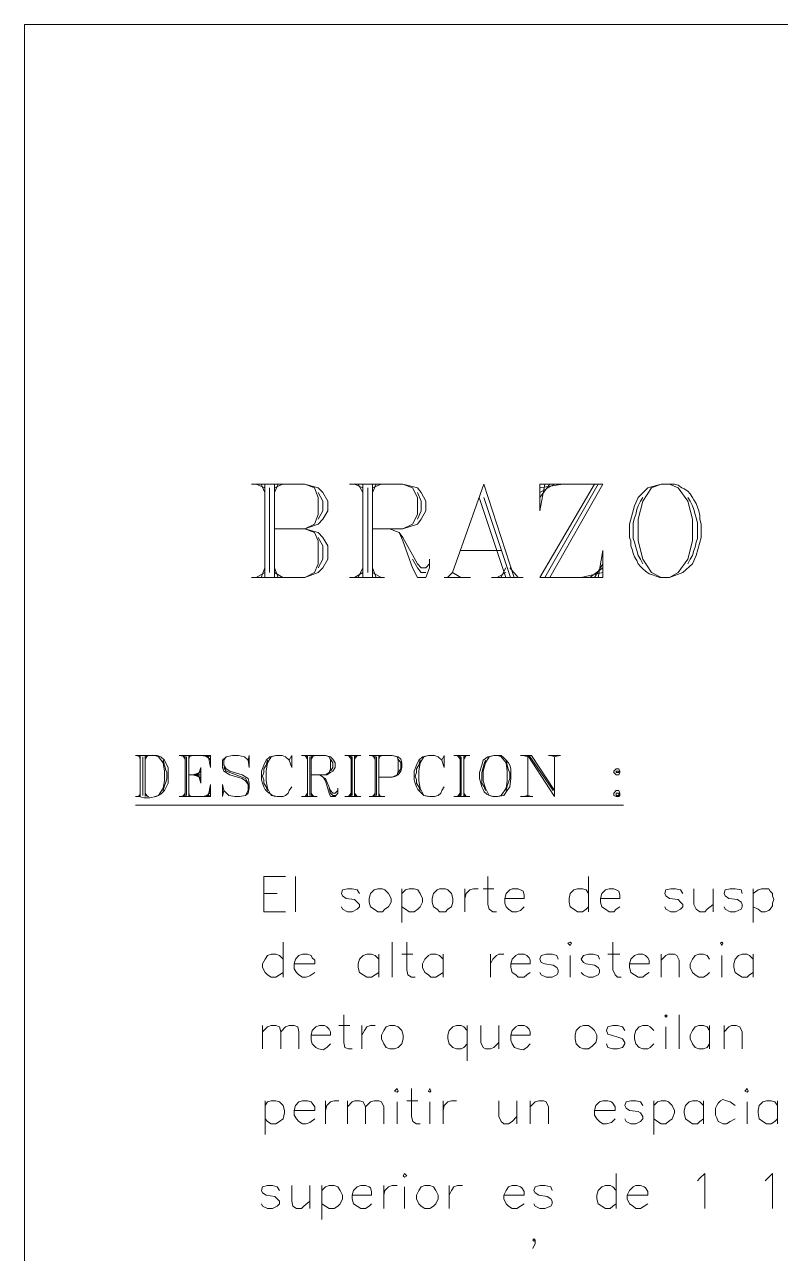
# Model space of a CAD drawing. Extents: x 604418 to 606014, y 1310869 to 1312555.
# Drawn here: x 605468.46 to 605482.42, y 1311072.32 to 1311095.02 of the extents above; entities that cross this region are included whole.
import ezdxf

# ---------------------------------------------------------------- set-up
doc = ezdxf.new("R2010")
doc.units = 0
doc.header["$MEASUREMENT"] = 0
doc.layers.get('0').update_dxf_attribs({"color": 10})

msp = doc.modelspace()

# ---------------------------------------------------------------- linework, layer by layer
at = {"color": 7, "lineweight": 13}
msp.add_lwpolyline([(605468.458, 1311017.135), (605528.643, 1311017.135), (605528.643, 1311095.021), (605468.458, 1311095.021)], close=True, dxfattribs=at)
for points in [[(605472.65, 1311086.535), (605473.634, 1311086.535), (605473.88, 1311086.467), (605473.97, 1311086.378), (605474.059, 1311086.221), (605474.059, 1311086.042), (605473.97, 1311085.886), (605473.88, 1311085.796), (605473.634, 1311085.707)], [(605472.739, 1311086.535), (605472.896, 1311086.467)], [(605472.829, 1311086.535), (605472.896, 1311086.378)], [(605472.896, 1311086.535), (605472.896, 1311084.811)], [(605472.985, 1311086.467), (605472.985, 1311084.901)], [(605473.075, 1311086.535), (605473.075, 1311084.811)], [(605473.634, 1311086.535), (605473.813, 1311086.467), (605473.88, 1311086.288), (605473.88, 1311085.975), (605473.813, 1311085.796), (605473.634, 1311085.707), (605473.075, 1311085.707)], [(605473.142, 1311086.535), (605473.075, 1311086.378)], [(605473.231, 1311086.535), (605473.075, 1311086.467)], [(605473.88, 1311086.378), (605473.97, 1311086.221), (605473.97, 1311086.042), (605473.88, 1311085.886)], [(605474.462, 1311086.535), (605475.447, 1311086.535), (605475.715, 1311086.467), (605475.783, 1311086.378), (605475.872, 1311086.221), (605475.872, 1311086.042), (605475.783, 1311085.886), (605475.715, 1311085.796), (605475.447, 1311085.707), (605474.887, 1311085.707)], [(605474.552, 1311086.535), (605474.708, 1311086.467)], [(605474.619, 1311086.535), (605474.708, 1311086.378)], [(605474.708, 1311086.535), (605474.708, 1311084.811)], [(605474.798, 1311086.467), (605474.798, 1311084.901)], [(605474.887, 1311086.535), (605474.887, 1311084.811)], [(605474.955, 1311086.535), (605474.887, 1311086.378)], [(605475.044, 1311086.535), (605474.887, 1311086.467)], [(605475.447, 1311086.535), (605475.626, 1311086.467), (605475.715, 1311086.288), (605475.715, 1311085.975), (605475.626, 1311085.796), (605475.447, 1311085.707)], [(605475.715, 1311086.378), (605475.783, 1311086.221), (605475.783, 1311086.042), (605475.715, 1311085.886)], [(605476.946, 1311086.535), (605476.364, 1311084.901)], [(605476.946, 1311086.535), (605477.506, 1311084.811)], [(605479.145, 1311086.535), (605477.981, 1311086.535), (605477.981, 1311086.042)], [(605478.988, 1311086.535), (605477.981, 1311084.811)], [(605478.071, 1311086.535), (605477.981, 1311086.042)], [(605478.16, 1311086.535), (605477.981, 1311086.288)], [(605478.25, 1311086.535), (605477.981, 1311086.378)], [(605478.406, 1311086.535), (605477.981, 1311086.467)], [(605479.055, 1311086.535), (605478.071, 1311084.811)], [(605479.145, 1311086.535), (605478.16, 1311084.811)], [(605480.219, 1311086.535), (605479.973, 1311086.467), (605479.794, 1311086.288), (605479.727, 1311086.132), (605479.637, 1311085.796), (605479.637, 1311085.55), (605479.659, 1311085.483), (605479.659, 1311085.393), (605479.682, 1311085.326), (605479.704, 1311085.259), (605479.727, 1311085.192), (605479.771, 1311085.125), (605479.794, 1311085.058), (605479.839, 1311085.013), (605479.883, 1311084.968), (605479.928, 1311084.923), (605479.995, 1311084.879), (605480.062, 1311084.856), (605480.129, 1311084.834), (605480.197, 1311084.811), (605480.286, 1311084.811), (605480.376, 1311084.811), (605480.622, 1311084.901), (605480.801, 1311085.058), (605480.868, 1311085.214), (605480.957, 1311085.55), (605480.957, 1311085.796), (605480.935, 1311085.886), (605480.935, 1311085.953), (605480.913, 1311086.042), (605480.89, 1311086.109), (605480.868, 1311086.176), (605480.823, 1311086.244), (605480.801, 1311086.288), (605480.756, 1311086.355), (605480.711, 1311086.4), (605480.644, 1311086.445), (605480.599, 1311086.467), (605480.532, 1311086.512), (605480.465, 1311086.535), (605480.398, 1311086.535), (605480.308, 1311086.535), (605480.219, 1311086.535)], [(605480.219, 1311086.535), (605480.04, 1311086.467), (605479.883, 1311086.221), (605479.794, 1311085.886), (605479.794, 1311085.483), (605479.883, 1311085.147), (605480.04, 1311084.901), (605480.219, 1311084.811)], [(605480.376, 1311084.811), (605480.532, 1311084.901), (605480.711, 1311085.147), (605480.801, 1311085.483), (605480.801, 1311085.886), (605480.711, 1311086.221), (605480.532, 1311086.467), (605480.376, 1311086.535)], [(605476.857, 1311086.288), (605477.349, 1311084.811)], [(605476.946, 1311086.288), (605477.439, 1311084.811)], [(605479.883, 1311086.288), (605479.839, 1311086.221), (605479.794, 1311086.132), (605479.771, 1311086.065), (605479.749, 1311085.975), (605479.727, 1311085.908), (605479.704, 1311085.818), (605479.704, 1311085.751), (605479.704, 1311085.684), (605479.704, 1311085.595), (605479.704, 1311085.528), (605479.727, 1311085.46), (605479.749, 1311085.371), (605479.771, 1311085.304), (605479.794, 1311085.214), (605479.839, 1311085.147), (605479.883, 1311085.058)], [(605480.711, 1311085.058), (605480.756, 1311085.147), (605480.801, 1311085.214), (605480.823, 1311085.304), (605480.846, 1311085.371), (605480.868, 1311085.46), (605480.89, 1311085.528), (605480.89, 1311085.595), (605480.89, 1311085.684), (605480.89, 1311085.751), (605480.89, 1311085.818), (605480.868, 1311085.908), (605480.846, 1311085.975), (605480.823, 1311086.065), (605480.801, 1311086.132), (605480.756, 1311086.221), (605480.711, 1311086.288)], [(605473.634, 1311085.707), (605473.88, 1311085.639), (605473.97, 1311085.55), (605474.059, 1311085.393), (605474.059, 1311085.147), (605473.97, 1311084.99), (605473.88, 1311084.901), (605473.634, 1311084.811), (605472.65, 1311084.811)], [(605473.634, 1311085.707), (605473.813, 1311085.639), (605473.88, 1311085.483), (605473.88, 1311085.058), (605473.813, 1311084.901), (605473.634, 1311084.811)], [(605475.201, 1311085.707), (605475.38, 1311085.639), (605475.447, 1311085.483), (605475.626, 1311084.99), (605475.715, 1311084.811), (605475.872, 1311084.811), (605475.939, 1311084.99), (605475.939, 1311085.147)], [(605473.88, 1311085.55), (605473.97, 1311085.393), (605473.97, 1311085.147), (605473.88, 1311084.99)], [(605475.38, 1311085.639), (605475.447, 1311085.55), (605475.715, 1311085.058), (605475.783, 1311084.99), (605475.872, 1311084.99), (605475.939, 1311085.058)], [(605476.521, 1311085.304), (605477.259, 1311085.304)], [(605477.981, 1311084.811), (605479.145, 1311084.811), (605479.145, 1311085.304)], [(605479.055, 1311084.811), (605479.145, 1311085.304)], [(605472.896, 1311084.99), (605472.829, 1311084.811)], [(605473.075, 1311084.99), (605473.142, 1311084.811)], [(605474.708, 1311084.99), (605474.619, 1311084.811)], [(605474.887, 1311084.99), (605474.955, 1311084.811)], [(605475.626, 1311085.147), (605475.715, 1311084.99), (605475.783, 1311084.901), (605475.872, 1311084.901)], [(605477.349, 1311084.99), (605477.259, 1311084.811)], [(605477.422, 1311084.99), (605477.578, 1311084.811)], [(605478.899, 1311084.811), (605479.145, 1311084.99)], [(605478.988, 1311084.811), (605479.145, 1311085.058)], [(605472.896, 1311084.901), (605472.739, 1311084.811)], [(605473.075, 1311084.901), (605473.231, 1311084.811)], [(605474.462, 1311084.811), (605475.111, 1311084.811)], [(605474.708, 1311084.901), (605474.552, 1311084.811)], [(605474.887, 1311084.901), (605475.044, 1311084.811)], [(605476.208, 1311084.811), (605476.7, 1311084.811)], [(605476.275, 1311084.811), (605476.364, 1311084.901), (605476.521, 1311084.811)], [(605477.086, 1311084.811), (605477.668, 1311084.811)], [(605477.349, 1311084.901), (605477.192, 1311084.811)], [(605478.742, 1311084.811), (605479.145, 1311084.901)], [(605470.507, 1311081.522), (605470.574, 1311081.522), (605470.619, 1311081.522), (605470.731, 1311081.522), (605470.843, 1311081.522), (605470.91, 1311081.522), (605470.977, 1311081.499), (605471.044, 1311081.432), (605471.089, 1311081.343), (605471.111, 1311081.298), (605471.111, 1311081.231), (605471.111, 1311081.141), (605471.111, 1311081.074), (605471.111, 1311081.007), (605471.089, 1311080.962), (605471.044, 1311080.873), (605470.977, 1311080.806), (605470.887, 1311080.761), (605470.775, 1311080.739), (605470.731, 1311080.739), (605470.664, 1311080.739), (605470.574, 1311080.761), (605470.507, 1311080.761)], [(605470.529, 1311081.522), (605470.596, 1311081.499)], [(605470.574, 1311081.522), (605470.596, 1311081.455)], [(605470.596, 1311081.522), (605470.596, 1311080.761)], [(605470.641, 1311081.499), (605470.641, 1311080.783)], [(605470.686, 1311081.522), (605470.686, 1311080.761)], [(605470.731, 1311081.522), (605470.686, 1311081.455)], [(605470.753, 1311081.522), (605470.686, 1311081.499)], [(605470.865, 1311081.522), (605470.932, 1311081.499), (605471.022, 1311081.388), (605471.044, 1311081.231), (605471.044, 1311081.052), (605471.022, 1311080.918), (605470.932, 1311080.783), (605470.865, 1311080.761)], [(605471.022, 1311081.432), (605471.044, 1311081.343), (605471.066, 1311081.253), (605471.089, 1311081.209), (605471.089, 1311081.141), (605471.089, 1311081.097), (605471.066, 1311081.03), (605471.044, 1311080.962), (605471.022, 1311080.873)], [(605471.313, 1311081.522), (605471.894, 1311081.522), (605471.894, 1311081.298)], [(605471.335, 1311081.522), (605471.424, 1311081.499)], [(605471.38, 1311081.522), (605471.424, 1311081.455)], [(605471.424, 1311081.522), (605471.424, 1311080.761)], [(605471.447, 1311081.499), (605471.447, 1311080.783)], [(605471.492, 1311081.522), (605471.492, 1311080.761)], [(605471.514, 1311081.522), (605471.492, 1311081.455)], [(605471.559, 1311081.522), (605471.492, 1311081.499)], [(605471.715, 1311081.522), (605471.894, 1311081.499)], [(605471.782, 1311081.522), (605471.894, 1311081.455)], [(605471.827, 1311081.522), (605471.894, 1311081.432)], [(605471.85, 1311081.522), (605471.894, 1311081.298)], [(605472.588, 1311081.432), (605472.61, 1311081.522), (605472.61, 1311081.298), (605472.588, 1311081.432), (605472.521, 1311081.499), (605472.409, 1311081.522), (605472.297, 1311081.522), (605472.185, 1311081.499), (605472.118, 1311081.432), (605472.118, 1311081.298), (605472.141, 1311081.231), (605472.252, 1311081.164), (605472.476, 1311081.097), (605472.543, 1311081.052), (605472.588, 1311080.985), (605472.588, 1311080.873), (605472.543, 1311080.783)], [(605472.185, 1311081.499), (605472.141, 1311081.432), (605472.141, 1311081.343), (605472.185, 1311081.276), (605472.252, 1311081.231), (605472.476, 1311081.164), (605472.588, 1311081.097), (605472.61, 1311081.007), (605472.61, 1311080.918), (605472.588, 1311080.828), (605472.543, 1311080.783), (605472.431, 1311080.761), (605472.342, 1311080.761), (605472.23, 1311080.783), (605472.141, 1311080.873), (605472.118, 1311080.985), (605472.118, 1311080.761), (605472.141, 1311080.873)], [(605473.349, 1311081.432), (605473.394, 1311081.522), (605473.394, 1311081.298), (605473.349, 1311081.432), (605473.282, 1311081.499), (605473.215, 1311081.522), (605473.103, 1311081.522), (605472.991, 1311081.499), (605472.924, 1311081.432), (605472.879, 1311081.343), (605472.834, 1311081.231), (605472.834, 1311081.164), (605472.834, 1311081.074), (605472.857, 1311081.007), (605472.879, 1311080.94), (605472.901, 1311080.895), (605472.946, 1311080.851), (605473.036, 1311080.783), (605473.125, 1311080.761), (605473.237, 1311080.761), (605473.282, 1311080.783), (605473.327, 1311080.828), (605473.349, 1311080.873), (605473.394, 1311080.94)], [(605472.946, 1311081.432), (605472.924, 1311081.343), (605472.879, 1311081.276), (605472.879, 1311081.209), (605472.857, 1311081.141), (605472.879, 1311081.074), (605472.879, 1311081.007), (605472.924, 1311080.94), (605472.946, 1311080.873)], [(605473.103, 1311081.522), (605473.013, 1311081.499), (605472.946, 1311081.388), (605472.924, 1311081.231), (605472.924, 1311081.052), (605472.946, 1311080.918), (605473.013, 1311080.783), (605473.103, 1311080.761)], [(605473.573, 1311081.522), (605474.02, 1311081.522), (605474.11, 1311081.499), (605474.155, 1311081.455), (605474.199, 1311081.388), (605474.199, 1311081.298), (605474.155, 1311081.231), (605474.11, 1311081.209), (605474.043, 1311081.164), (605473.976, 1311081.164), (605473.886, 1311081.164), (605473.819, 1311081.164), (605473.752, 1311081.164)], [(605473.617, 1311081.522), (605473.685, 1311081.499)], [(605473.64, 1311081.522), (605473.685, 1311081.455)], [(605473.685, 1311081.522), (605473.685, 1311080.761)], [(605473.729, 1311081.499), (605473.729, 1311080.783)], [(605473.752, 1311081.522), (605473.752, 1311080.761)], [(605473.796, 1311081.522), (605473.752, 1311081.455)], [(605473.841, 1311081.522), (605473.752, 1311081.499)], [(605474.02, 1311081.522), (605474.087, 1311081.499), (605474.11, 1311081.432), (605474.11, 1311081.276), (605474.087, 1311081.209), (605474.02, 1311081.164)], [(605474.11, 1311081.455), (605474.155, 1311081.388), (605474.155, 1311081.298), (605474.11, 1311081.231)], [(605474.378, 1311081.522), (605474.669, 1311081.522)], [(605474.423, 1311081.522), (605474.49, 1311081.499)], [(605474.445, 1311081.522), (605474.49, 1311081.455)], [(605474.49, 1311081.522), (605474.49, 1311080.761)], [(605474.513, 1311081.499), (605474.513, 1311080.783)], [(605474.557, 1311081.522), (605474.557, 1311080.761)], [(605474.602, 1311081.522), (605474.557, 1311081.455)], [(605474.624, 1311081.522), (605474.557, 1311081.499)], [(605474.826, 1311081.522), (605475.251, 1311081.522), (605475.363, 1311081.499), (605475.408, 1311081.455), (605475.43, 1311081.388), (605475.43, 1311081.298), (605475.408, 1311081.231), (605475.363, 1311081.164), (605475.318, 1311081.141), (605475.251, 1311081.119), (605475.162, 1311081.119), (605475.072, 1311081.119), (605475.005, 1311081.119)], [(605474.848, 1311081.522), (605474.938, 1311081.499)], [(605474.893, 1311081.522), (605474.938, 1311081.455)], [(605474.938, 1311081.522), (605474.938, 1311080.761)], [(605474.96, 1311081.499), (605474.96, 1311080.783)], [(605475.005, 1311081.522), (605475.005, 1311080.761)], [(605475.027, 1311081.522), (605475.005, 1311081.455)], [(605475.072, 1311081.522), (605475.005, 1311081.499)], [(605475.251, 1311081.522), (605475.341, 1311081.499), (605475.363, 1311081.432), (605475.363, 1311081.231), (605475.341, 1311081.164), (605475.251, 1311081.119)], [(605475.363, 1311081.455), (605475.408, 1311081.388), (605475.408, 1311081.276), (605475.363, 1311081.209)], [(605476.169, 1311081.432), (605476.213, 1311081.522), (605476.213, 1311081.298), (605476.169, 1311081.432), (605476.101, 1311081.499), (605476.034, 1311081.522), (605475.922, 1311081.522), (605475.81, 1311081.499), (605475.743, 1311081.432), (605475.699, 1311081.343), (605475.654, 1311081.231), (605475.654, 1311081.164), (605475.654, 1311081.074), (605475.676, 1311081.007), (605475.699, 1311080.94), (605475.721, 1311080.895), (605475.766, 1311080.851), (605475.833, 1311080.783), (605475.945, 1311080.761), (605476.034, 1311080.761), (605476.101, 1311080.783), (605476.146, 1311080.828), (605476.169, 1311080.873), (605476.213, 1311080.94)], [(605475.766, 1311081.432), (605475.743, 1311081.343), (605475.699, 1311081.276), (605475.699, 1311081.209), (605475.676, 1311081.141), (605475.699, 1311081.074), (605475.699, 1311081.007), (605475.743, 1311080.94), (605475.766, 1311080.873)], [(605475.922, 1311081.522), (605475.833, 1311081.499), (605475.766, 1311081.388), (605475.743, 1311081.231), (605475.743, 1311081.052), (605475.766, 1311080.918), (605475.833, 1311080.783), (605475.922, 1311080.761)], [(605476.392, 1311081.522), (605476.683, 1311081.522)], [(605476.437, 1311081.522), (605476.504, 1311081.499)], [(605476.459, 1311081.522), (605476.504, 1311081.455)], [(605476.504, 1311081.522), (605476.504, 1311080.761)], [(605476.527, 1311081.499), (605476.527, 1311080.783)], [(605476.571, 1311081.522), (605476.571, 1311080.761)], [(605476.616, 1311081.522), (605476.571, 1311081.455)], [(605476.638, 1311081.522), (605476.571, 1311081.499)], [(605477.131, 1311081.522), (605477.019, 1311081.499), (605476.929, 1311081.432), (605476.907, 1311081.343), (605476.862, 1311081.209), (605476.862, 1311081.097), (605476.885, 1311081.007), (605476.907, 1311080.94), (605476.929, 1311080.895), (605476.952, 1311080.851), (605476.997, 1311080.806), (605477.041, 1311080.783), (605477.108, 1311080.761), (605477.198, 1311080.761), (605477.31, 1311080.783), (605477.377, 1311080.873), (605477.422, 1311080.94), (605477.444, 1311081.097), (605477.444, 1311081.209), (605477.444, 1311081.276), (605477.422, 1311081.343), (605477.399, 1311081.388), (605477.355, 1311081.432), (605477.31, 1311081.477), (605477.265, 1311081.522), (605477.198, 1311081.522), (605477.131, 1311081.522)], [(605476.974, 1311081.432), (605476.952, 1311081.365), (605476.929, 1311081.298), (605476.907, 1311081.209), (605476.907, 1311081.141), (605476.907, 1311081.074), (605476.907, 1311081.007), (605476.952, 1311080.94), (605476.974, 1311080.873)], [(605477.131, 1311081.522), (605477.041, 1311081.499), (605476.974, 1311081.388), (605476.929, 1311081.231), (605476.929, 1311081.052), (605476.974, 1311080.918), (605477.041, 1311080.783), (605477.131, 1311080.761)], [(605477.198, 1311080.761), (605477.265, 1311080.783), (605477.355, 1311080.918), (605477.377, 1311081.052), (605477.377, 1311081.231), (605477.355, 1311081.388), (605477.265, 1311081.499), (605477.198, 1311081.522)], [(605477.355, 1311080.873), (605477.377, 1311080.962), (605477.399, 1311081.03), (605477.422, 1311081.097), (605477.422, 1311081.141), (605477.422, 1311081.209), (605477.399, 1311081.253), (605477.377, 1311081.343), (605477.355, 1311081.432)], [(605477.623, 1311081.522), (605477.825, 1311081.522)], [(605477.668, 1311081.522), (605477.757, 1311081.499)], [(605477.757, 1311080.783), (605477.757, 1311081.522), (605478.25, 1311080.761)], [(605477.78, 1311081.522), (605478.227, 1311080.873)], [(605477.825, 1311081.522), (605478.25, 1311080.873)], [(605478.138, 1311081.522), (605478.362, 1311081.522)], [(605478.183, 1311081.522), (605478.25, 1311081.499), (605478.339, 1311081.522)], [(605478.25, 1311081.499), (605478.25, 1311080.761)], [(605471.492, 1311081.164), (605471.715, 1311081.164)], [(605471.715, 1311081.209), (605471.559, 1311081.164), (605471.715, 1311081.119)], [(605471.715, 1311081.231), (605471.626, 1311081.164), (605471.715, 1311081.097)], [(605471.715, 1311081.298), (605471.671, 1311081.164), (605471.715, 1311081.007)], [(605471.715, 1311081.298), (605471.715, 1311081.007)], [(605472.141, 1311081.298), (605472.185, 1311081.231), (605472.252, 1311081.209), (605472.476, 1311081.119), (605472.543, 1311081.097), (605472.588, 1311081.007)], [(605473.908, 1311081.164), (605473.976, 1311081.119), (605474.02, 1311081.052), (605474.087, 1311080.828), (605474.11, 1311080.761), (605474.199, 1311080.761), (605474.244, 1311080.828), (605474.244, 1311080.918)], [(605479.391, 1311081.276), (605479.346, 1311081.231), (605479.346, 1311081.209), (605479.391, 1311081.164), (605479.436, 1311081.164), (605479.458, 1311081.209), (605479.458, 1311081.231), (605479.436, 1311081.276), (605479.391, 1311081.276)], [(605479.436, 1311081.231), (605479.391, 1311081.231), (605479.391, 1311081.209), (605479.436, 1311081.209), (605479.436, 1311081.231)], [(605471.313, 1311080.761), (605471.894, 1311080.761), (605471.894, 1311080.985)], [(605471.85, 1311080.761), (605471.894, 1311080.985)], [(605473.976, 1311081.119), (605474.02, 1311081.097), (605474.11, 1311080.873), (605474.155, 1311080.828), (605474.199, 1311080.828), (605474.244, 1311080.873)], [(605474.087, 1311080.918), (605474.11, 1311080.828), (605474.155, 1311080.783), (605474.199, 1311080.783)], [(605470.596, 1311080.783), (605470.529, 1311080.761)], [(605470.596, 1311080.828), (605470.574, 1311080.761)], [(605470.686, 1311080.828), (605470.731, 1311080.761)], [(605470.686, 1311080.783), (605470.753, 1311080.761)], [(605471.424, 1311080.783), (605471.335, 1311080.761)], [(605471.424, 1311080.828), (605471.38, 1311080.761)], [(605471.492, 1311080.828), (605471.514, 1311080.761)], [(605471.492, 1311080.783), (605471.559, 1311080.761)], [(605471.715, 1311080.761), (605471.894, 1311080.783)], [(605471.782, 1311080.761), (605471.894, 1311080.828)], [(605471.827, 1311080.761), (605471.894, 1311080.873)], [(605473.573, 1311080.761), (605473.864, 1311080.761)], [(605473.685, 1311080.783), (605473.617, 1311080.761)], [(605473.685, 1311080.828), (605473.64, 1311080.761)], [(605473.752, 1311080.828), (605473.796, 1311080.761)], [(605473.752, 1311080.783), (605473.841, 1311080.761)], [(605474.378, 1311080.761), (605474.669, 1311080.761)], [(605474.49, 1311080.783), (605474.423, 1311080.761)], [(605474.49, 1311080.828), (605474.445, 1311080.761)], [(605474.557, 1311080.828), (605474.602, 1311080.761)], [(605474.557, 1311080.783), (605474.624, 1311080.761)], [(605474.826, 1311080.761), (605475.117, 1311080.761)], [(605474.938, 1311080.783), (605474.848, 1311080.761)], [(605474.938, 1311080.828), (605474.893, 1311080.761)], [(605475.005, 1311080.828), (605475.027, 1311080.761)], [(605475.005, 1311080.783), (605475.072, 1311080.761)], [(605476.392, 1311080.761), (605476.683, 1311080.761)], [(605476.504, 1311080.783), (605476.437, 1311080.761)], [(605476.504, 1311080.828), (605476.459, 1311080.761)], [(605476.571, 1311080.828), (605476.616, 1311080.761)], [(605476.571, 1311080.783), (605476.638, 1311080.761)], [(605477.623, 1311080.761), (605477.847, 1311080.761)], [(605477.668, 1311080.761), (605477.757, 1311080.783), (605477.825, 1311080.761)], [(605479.391, 1311080.873), (605479.346, 1311080.828), (605479.346, 1311080.783), (605479.391, 1311080.761), (605479.436, 1311080.761), (605479.458, 1311080.783), (605479.458, 1311080.828), (605479.436, 1311080.873), (605479.391, 1311080.873)], [(605479.436, 1311080.828), (605479.391, 1311080.828), (605479.391, 1311080.783), (605479.436, 1311080.783), (605479.436, 1311080.828)], [(605470.507, 1311080.604), (605479.525, 1311080.604)], [(605472.879, 1311078.635), (605472.879, 1311079.284), (605473.282, 1311079.284)], [(605473.461, 1311079.284), (605473.461, 1311078.635)], [(605477.019, 1311079.284), (605477.019, 1311078.769), (605477.041, 1311078.68), (605477.108, 1311078.635), (605477.176, 1311078.635)], [(605478.876, 1311079.284), (605478.876, 1311078.635)], [(605472.879, 1311078.971), (605473.125, 1311078.971)], [(605474.647, 1311078.971), (605474.602, 1311079.038), (605474.513, 1311079.06), (605474.423, 1311079.06), (605474.334, 1311079.038), (605474.311, 1311078.971), (605474.334, 1311078.926), (605474.401, 1311078.881), (605474.557, 1311078.859), (605474.602, 1311078.814), (605474.647, 1311078.769), (605474.647, 1311078.725), (605474.602, 1311078.68), (605474.513, 1311078.635), (605474.423, 1311078.635), (605474.334, 1311078.68), (605474.311, 1311078.725)], [(605474.983, 1311079.06), (605474.915, 1311079.038), (605474.848, 1311078.971), (605474.826, 1311078.881), (605474.826, 1311078.814), (605474.848, 1311078.725), (605474.915, 1311078.68), (605474.983, 1311078.635), (605475.072, 1311078.635), (605475.117, 1311078.68), (605475.184, 1311078.725), (605475.229, 1311078.814), (605475.229, 1311078.881), (605475.184, 1311078.971), (605475.117, 1311079.038), (605475.072, 1311079.06), (605474.983, 1311079.06)], [(605475.43, 1311079.06), (605475.43, 1311078.434)], [(605475.43, 1311078.971), (605475.497, 1311079.038), (605475.564, 1311079.06), (605475.654, 1311079.06), (605475.721, 1311079.038), (605475.766, 1311078.971), (605475.81, 1311078.881), (605475.81, 1311078.814), (605475.766, 1311078.725), (605475.721, 1311078.68), (605475.654, 1311078.635), (605475.564, 1311078.635), (605475.497, 1311078.68), (605475.43, 1311078.725)], [(605476.124, 1311079.06), (605476.079, 1311079.038), (605476.012, 1311078.971), (605475.99, 1311078.881), (605475.99, 1311078.814), (605476.012, 1311078.725), (605476.079, 1311078.68), (605476.124, 1311078.635), (605476.236, 1311078.635), (605476.28, 1311078.68), (605476.348, 1311078.725), (605476.37, 1311078.814), (605476.37, 1311078.881), (605476.348, 1311078.971), (605476.28, 1311079.038), (605476.236, 1311079.06), (605476.124, 1311079.06)], [(605476.594, 1311079.06), (605476.594, 1311078.635)], [(605476.594, 1311078.881), (605476.616, 1311078.971), (605476.683, 1311079.038), (605476.75, 1311079.06), (605476.84, 1311079.06)], [(605476.929, 1311079.06), (605477.131, 1311079.06)], [(605477.332, 1311078.881), (605477.69, 1311078.881), (605477.69, 1311078.948), (605477.668, 1311079.016), (605477.623, 1311079.038), (605477.578, 1311079.06), (605477.466, 1311079.06), (605477.422, 1311079.038), (605477.355, 1311078.971), (605477.332, 1311078.881), (605477.332, 1311078.792), (605477.355, 1311078.725), (605477.399, 1311078.68), (605477.466, 1311078.635), (605477.556, 1311078.635), (605477.623, 1311078.657), (605477.69, 1311078.725)], [(605478.876, 1311078.971), (605478.832, 1311079.038), (605478.764, 1311079.06), (605478.675, 1311079.06), (605478.608, 1311079.038), (605478.541, 1311078.971), (605478.518, 1311078.881), (605478.518, 1311078.814), (605478.541, 1311078.725), (605478.608, 1311078.68), (605478.675, 1311078.635), (605478.764, 1311078.635), (605478.832, 1311078.68), (605478.876, 1311078.725)], [(605479.1, 1311078.881), (605479.458, 1311078.881), (605479.458, 1311078.948), (605479.436, 1311079.016), (605479.391, 1311079.038), (605479.346, 1311079.06), (605479.257, 1311079.06), (605479.19, 1311079.038), (605479.122, 1311078.971), (605479.1, 1311078.881), (605479.1, 1311078.814), (605479.122, 1311078.725), (605479.19, 1311078.68), (605479.257, 1311078.635), (605479.346, 1311078.635), (605479.391, 1311078.68), (605479.458, 1311078.725)], [(605480.622, 1311078.971), (605480.577, 1311079.038), (605480.487, 1311079.06), (605480.398, 1311079.06), (605480.308, 1311079.038), (605480.286, 1311078.971), (605480.308, 1311078.926), (605480.376, 1311078.881), (605480.532, 1311078.859), (605480.577, 1311078.814), (605480.622, 1311078.769), (605480.622, 1311078.725), (605480.577, 1311078.68), (605480.487, 1311078.635), (605480.398, 1311078.635), (605480.308, 1311078.68), (605480.286, 1311078.725)], [(605480.823, 1311079.06), (605480.823, 1311078.769), (605480.868, 1311078.68), (605480.935, 1311078.635), (605481.025, 1311078.635), (605481.069, 1311078.68), (605481.181, 1311078.769)], [(605481.181, 1311079.06), (605481.181, 1311078.635)], [(605481.718, 1311078.971), (605481.696, 1311079.038), (605481.584, 1311079.06), (605481.494, 1311079.06), (605481.405, 1311079.038), (605481.383, 1311078.971), (605481.405, 1311078.926), (605481.472, 1311078.881), (605481.629, 1311078.859), (605481.696, 1311078.814), (605481.718, 1311078.769), (605481.718, 1311078.725), (605481.696, 1311078.68), (605481.584, 1311078.635), (605481.494, 1311078.635), (605481.405, 1311078.68), (605481.383, 1311078.725)], [(605481.92, 1311079.06), (605481.92, 1311078.434)], [(605481.92, 1311078.971), (605482.009, 1311079.038), (605482.076, 1311079.06), (605482.143, 1311079.06), (605482.211, 1311079.06), (605482.233, 1311079.016), (605482.278, 1311078.971), (605482.278, 1311078.926), (605482.3, 1311078.859), (605482.278, 1311078.792), (605482.278, 1311078.747), (605482.233, 1311078.68), (605482.211, 1311078.657), (605482.143, 1311078.635), (605482.076, 1311078.635), (605482.009, 1311078.68), (605481.92, 1311078.725)], [(605472.879, 1311078.635), (605473.282, 1311078.635)], [(605473.237, 1311078.076), (605473.237, 1311077.427)], [(605475.251, 1311078.076), (605475.251, 1311077.427)], [(605475.52, 1311078.076), (605475.52, 1311077.561), (605475.542, 1311077.471), (605475.609, 1311077.427), (605475.676, 1311077.427)], [(605478.496, 1311078.053), (605478.541, 1311078.009), (605478.563, 1311078.053), (605478.541, 1311078.076), (605478.496, 1311078.053)], [(605479.324, 1311078.076), (605479.324, 1311077.561), (605479.369, 1311077.471), (605479.413, 1311077.427), (605479.48, 1311077.427)], [(605481.315, 1311078.053), (605481.338, 1311078.009), (605481.36, 1311078.053), (605481.338, 1311078.076), (605481.315, 1311078.053)], [(605473.237, 1311077.762), (605473.17, 1311077.83), (605473.103, 1311077.852), (605473.013, 1311077.852), (605472.946, 1311077.83), (605472.901, 1311077.762), (605472.857, 1311077.673), (605472.857, 1311077.606), (605472.901, 1311077.516), (605472.946, 1311077.471), (605473.013, 1311077.427), (605473.103, 1311077.427), (605473.17, 1311077.471), (605473.237, 1311077.516)], [(605473.438, 1311077.673), (605473.819, 1311077.673), (605473.819, 1311077.74), (605473.774, 1311077.785), (605473.752, 1311077.83), (605473.685, 1311077.852), (605473.595, 1311077.852), (605473.528, 1311077.83), (605473.461, 1311077.762), (605473.438, 1311077.673), (605473.438, 1311077.583), (605473.483, 1311077.516), (605473.528, 1311077.471), (605473.595, 1311077.427), (605473.662, 1311077.427), (605473.729, 1311077.449), (605473.819, 1311077.516)], [(605475.005, 1311077.762), (605474.938, 1311077.83), (605474.871, 1311077.852), (605474.781, 1311077.852), (605474.714, 1311077.83), (605474.647, 1311077.762), (605474.624, 1311077.673), (605474.624, 1311077.606), (605474.647, 1311077.516), (605474.714, 1311077.471), (605474.781, 1311077.427), (605474.871, 1311077.427), (605474.938, 1311077.471), (605475.005, 1311077.516)], [(605475.005, 1311077.852), (605475.005, 1311077.427)], [(605475.43, 1311077.852), (605475.631, 1311077.852)], [(605476.191, 1311077.762), (605476.124, 1311077.83), (605476.057, 1311077.852), (605475.967, 1311077.852), (605475.922, 1311077.83), (605475.855, 1311077.762), (605475.81, 1311077.673), (605475.81, 1311077.606), (605475.855, 1311077.516), (605475.922, 1311077.471), (605475.967, 1311077.427), (605476.057, 1311077.427), (605476.124, 1311077.471), (605476.191, 1311077.516)], [(605476.191, 1311077.852), (605476.191, 1311077.427)], [(605477.064, 1311077.852), (605477.064, 1311077.427)], [(605477.064, 1311077.673), (605477.108, 1311077.762), (605477.176, 1311077.83), (605477.22, 1311077.852), (605477.31, 1311077.852)], [(605477.444, 1311077.673), (605477.802, 1311077.673), (605477.802, 1311077.74), (605477.78, 1311077.785), (605477.735, 1311077.83), (605477.69, 1311077.852), (605477.578, 1311077.852), (605477.534, 1311077.83), (605477.466, 1311077.762), (605477.444, 1311077.673), (605477.444, 1311077.606), (605477.466, 1311077.516), (605477.534, 1311077.471), (605477.578, 1311077.427), (605477.69, 1311077.427), (605477.735, 1311077.471), (605477.802, 1311077.516)], [(605478.317, 1311077.762), (605478.294, 1311077.83), (605478.205, 1311077.852), (605478.093, 1311077.852), (605478.004, 1311077.83), (605477.981, 1311077.762), (605478.004, 1311077.695), (605478.071, 1311077.673), (605478.227, 1311077.65), (605478.294, 1311077.606), (605478.317, 1311077.561), (605478.317, 1311077.516), (605478.294, 1311077.471), (605478.205, 1311077.427), (605478.093, 1311077.427), (605478.004, 1311077.471), (605477.981, 1311077.516)], [(605478.541, 1311077.83), (605478.541, 1311077.427)], [(605479.078, 1311077.762), (605479.055, 1311077.83), (605478.966, 1311077.852), (605478.876, 1311077.852), (605478.787, 1311077.83), (605478.742, 1311077.762), (605478.787, 1311077.695), (605478.832, 1311077.673), (605478.988, 1311077.65), (605479.055, 1311077.606), (605479.078, 1311077.561), (605479.078, 1311077.516), (605479.055, 1311077.471), (605478.966, 1311077.427), (605478.876, 1311077.427), (605478.787, 1311077.471), (605478.742, 1311077.516)], [(605479.234, 1311077.852), (605479.458, 1311077.852)], [(605479.637, 1311077.673), (605479.995, 1311077.673), (605479.995, 1311077.74), (605479.973, 1311077.785), (605479.928, 1311077.83), (605479.883, 1311077.852), (605479.794, 1311077.852), (605479.727, 1311077.83), (605479.659, 1311077.762), (605479.637, 1311077.673), (605479.637, 1311077.606), (605479.659, 1311077.516), (605479.727, 1311077.471), (605479.794, 1311077.427), (605479.883, 1311077.427), (605479.928, 1311077.471), (605479.995, 1311077.516)], [(605480.219, 1311077.852), (605480.219, 1311077.427)], [(605480.219, 1311077.74), (605480.308, 1311077.83), (605480.353, 1311077.852), (605480.465, 1311077.852), (605480.51, 1311077.83), (605480.555, 1311077.74), (605480.555, 1311077.427)], [(605481.114, 1311077.762), (605481.069, 1311077.83), (605481.002, 1311077.852), (605480.913, 1311077.852), (605480.846, 1311077.83), (605480.801, 1311077.762), (605480.756, 1311077.673), (605480.756, 1311077.606), (605480.801, 1311077.516), (605480.846, 1311077.471), (605480.913, 1311077.427), (605481.002, 1311077.427), (605481.069, 1311077.471), (605481.114, 1311077.516)], [(605481.338, 1311077.83), (605481.338, 1311077.427)], [(605481.92, 1311077.762), (605481.853, 1311077.83), (605481.808, 1311077.852), (605481.718, 1311077.852), (605481.651, 1311077.83), (605481.584, 1311077.762), (605481.562, 1311077.673), (605481.562, 1311077.606), (605481.584, 1311077.516), (605481.651, 1311077.471), (605481.718, 1311077.427), (605481.808, 1311077.427), (605481.853, 1311077.471), (605481.92, 1311077.516)], [(605481.92, 1311077.852), (605481.92, 1311077.427)], [(605474.356, 1311076.733), (605474.356, 1311076.218), (605474.378, 1311076.129), (605474.445, 1311076.106), (605474.513, 1311076.106)], [(605480.286, 1311076.711), (605480.308, 1311076.688), (605480.331, 1311076.711), (605480.308, 1311076.733), (605480.286, 1311076.711)], [(605480.555, 1311076.733), (605480.555, 1311076.106)], [(605472.857, 1311076.532), (605472.857, 1311076.106)], [(605472.857, 1311076.42), (605472.946, 1311076.509), (605473.013, 1311076.532), (605473.103, 1311076.532), (605473.17, 1311076.509), (605473.192, 1311076.42), (605473.192, 1311076.106)], [(605473.192, 1311076.42), (605473.282, 1311076.509), (605473.349, 1311076.532), (605473.438, 1311076.532), (605473.506, 1311076.509), (605473.528, 1311076.42), (605473.528, 1311076.106)], [(605473.752, 1311076.353), (605474.11, 1311076.353), (605474.11, 1311076.42), (605474.087, 1311076.464), (605474.043, 1311076.509), (605473.998, 1311076.532), (605473.908, 1311076.532), (605473.841, 1311076.509), (605473.774, 1311076.442), (605473.752, 1311076.353), (605473.752, 1311076.263), (605473.774, 1311076.196), (605473.841, 1311076.129), (605473.886, 1311076.106), (605473.976, 1311076.084), (605474.043, 1311076.129), (605474.11, 1311076.196)], [(605474.266, 1311076.532), (605474.468, 1311076.532)], [(605474.692, 1311076.532), (605474.692, 1311076.106)], [(605474.692, 1311076.353), (605474.736, 1311076.442), (605474.781, 1311076.509), (605474.848, 1311076.532), (605474.938, 1311076.532)], [(605475.206, 1311076.532), (605475.139, 1311076.509), (605475.094, 1311076.442), (605475.05, 1311076.353), (605475.05, 1311076.285), (605475.094, 1311076.196), (605475.139, 1311076.129), (605475.206, 1311076.106), (605475.296, 1311076.106), (605475.363, 1311076.129), (605475.43, 1311076.196), (605475.452, 1311076.285), (605475.452, 1311076.353), (605475.43, 1311076.442), (605475.363, 1311076.509), (605475.296, 1311076.532), (605475.206, 1311076.532)], [(605476.638, 1311076.442), (605476.571, 1311076.509), (605476.527, 1311076.532), (605476.437, 1311076.532), (605476.37, 1311076.509), (605476.303, 1311076.442), (605476.28, 1311076.353), (605476.28, 1311076.285), (605476.303, 1311076.196), (605476.37, 1311076.129), (605476.437, 1311076.106), (605476.527, 1311076.106), (605476.571, 1311076.129), (605476.638, 1311076.196)], [(605476.638, 1311076.532), (605476.638, 1311075.883)], [(605476.885, 1311076.532), (605476.885, 1311076.218), (605476.929, 1311076.129), (605476.974, 1311076.106), (605477.064, 1311076.106), (605477.131, 1311076.129), (605477.22, 1311076.218)], [(605477.22, 1311076.532), (605477.22, 1311076.106)], [(605477.444, 1311076.353), (605477.802, 1311076.353), (605477.802, 1311076.42), (605477.78, 1311076.464), (605477.735, 1311076.509), (605477.69, 1311076.532), (605477.578, 1311076.532), (605477.534, 1311076.509), (605477.466, 1311076.442), (605477.444, 1311076.353), (605477.444, 1311076.263), (605477.466, 1311076.196), (605477.511, 1311076.129), (605477.578, 1311076.106), (605477.668, 1311076.084), (605477.735, 1311076.129), (605477.802, 1311076.196)], [(605478.787, 1311076.532), (605478.72, 1311076.509), (605478.652, 1311076.442), (605478.63, 1311076.353), (605478.63, 1311076.285), (605478.652, 1311076.196), (605478.72, 1311076.129), (605478.787, 1311076.106), (605478.876, 1311076.106), (605478.943, 1311076.151), (605479.011, 1311076.218), (605479.033, 1311076.285), (605479.033, 1311076.353), (605478.988, 1311076.442), (605478.943, 1311076.487), (605478.876, 1311076.532), (605478.787, 1311076.532)], [(605479.548, 1311076.442), (605479.503, 1311076.509), (605479.413, 1311076.532), (605479.324, 1311076.532), (605479.234, 1311076.509), (605479.212, 1311076.442), (605479.234, 1311076.375), (605479.301, 1311076.353), (605479.458, 1311076.308), (605479.503, 1311076.285), (605479.548, 1311076.218), (605479.548, 1311076.196), (605479.503, 1311076.129), (605479.413, 1311076.106), (605479.324, 1311076.106), (605479.234, 1311076.129), (605479.212, 1311076.196)], [(605480.085, 1311076.442), (605480.018, 1311076.509), (605479.973, 1311076.532), (605479.883, 1311076.532), (605479.816, 1311076.509), (605479.749, 1311076.442), (605479.727, 1311076.353), (605479.727, 1311076.285), (605479.749, 1311076.196), (605479.816, 1311076.129), (605479.883, 1311076.106), (605479.973, 1311076.106), (605480.018, 1311076.129), (605480.085, 1311076.196)], [(605480.308, 1311076.509), (605480.308, 1311076.106)], [(605481.114, 1311076.442), (605481.069, 1311076.509), (605481.002, 1311076.532), (605480.913, 1311076.532), (605480.846, 1311076.509), (605480.801, 1311076.442), (605480.756, 1311076.353), (605480.756, 1311076.285), (605480.801, 1311076.196), (605480.846, 1311076.129), (605480.913, 1311076.106), (605481.002, 1311076.106), (605481.069, 1311076.129), (605481.114, 1311076.196)], [(605481.114, 1311076.532), (605481.114, 1311076.106)], [(605481.383, 1311076.532), (605481.383, 1311076.106)], [(605481.383, 1311076.42), (605481.472, 1311076.509), (605481.517, 1311076.532), (605481.606, 1311076.532), (605481.674, 1311076.509), (605481.718, 1311076.42), (605481.718, 1311076.106)], [(605475.296, 1311075.323), (605475.341, 1311075.301), (605475.363, 1311075.323), (605475.341, 1311075.368), (605475.296, 1311075.323)], [(605475.609, 1311075.368), (605475.609, 1311074.853), (605475.631, 1311074.764), (605475.699, 1311074.719), (605475.766, 1311074.719)], [(605475.922, 1311075.323), (605475.945, 1311075.301), (605475.967, 1311075.323), (605475.945, 1311075.368), (605475.922, 1311075.323)], [(605481.763, 1311075.323), (605481.808, 1311075.301), (605481.83, 1311075.323), (605481.808, 1311075.368), (605481.763, 1311075.323)], [(605472.901, 1311075.144), (605472.901, 1311074.518)], [(605472.901, 1311075.055), (605472.946, 1311075.122), (605473.013, 1311075.144), (605473.103, 1311075.144), (605473.17, 1311075.122), (605473.237, 1311075.055), (605473.259, 1311074.965), (605473.259, 1311074.92), (605473.237, 1311074.808), (605473.17, 1311074.764), (605473.103, 1311074.719), (605473.013, 1311074.719), (605472.946, 1311074.764), (605472.901, 1311074.808)], [(605473.438, 1311074.965), (605473.819, 1311074.965), (605473.819, 1311075.032), (605473.774, 1311075.099), (605473.752, 1311075.122), (605473.685, 1311075.144), (605473.595, 1311075.144), (605473.528, 1311075.122), (605473.461, 1311075.055), (605473.438, 1311074.965), (605473.438, 1311074.876), (605473.483, 1311074.808), (605473.528, 1311074.764), (605473.595, 1311074.719), (605473.662, 1311074.719), (605473.729, 1311074.741), (605473.819, 1311074.808)], [(605474.02, 1311075.144), (605474.02, 1311074.719)], [(605474.02, 1311074.965), (605474.043, 1311075.055), (605474.11, 1311075.122), (605474.177, 1311075.144), (605474.266, 1311075.144)], [(605474.423, 1311075.144), (605474.423, 1311074.719)], [(605474.423, 1311075.032), (605474.513, 1311075.122), (605474.557, 1311075.144), (605474.647, 1311075.144), (605474.714, 1311075.122), (605474.759, 1311075.032), (605474.759, 1311074.719)], [(605474.759, 1311075.032), (605474.848, 1311075.122), (605474.915, 1311075.144), (605475.005, 1311075.144), (605475.05, 1311075.122), (605475.094, 1311075.032), (605475.094, 1311074.719)], [(605475.341, 1311075.122), (605475.341, 1311074.719)], [(605475.52, 1311075.144), (605475.721, 1311075.144)], [(605475.945, 1311075.122), (605475.945, 1311074.719)], [(605476.191, 1311075.144), (605476.191, 1311074.719)], [(605476.191, 1311074.965), (605476.213, 1311075.055), (605476.28, 1311075.122), (605476.348, 1311075.144), (605476.437, 1311075.144)], [(605477.22, 1311075.144), (605477.22, 1311074.853), (605477.265, 1311074.764), (605477.31, 1311074.719), (605477.399, 1311074.719), (605477.466, 1311074.764), (605477.556, 1311074.853)], [(605477.556, 1311075.144), (605477.556, 1311074.719)], [(605477.802, 1311075.144), (605477.802, 1311074.719)], [(605477.802, 1311075.032), (605477.892, 1311075.122), (605477.959, 1311075.144), (605478.048, 1311075.144), (605478.093, 1311075.122), (605478.138, 1311075.032), (605478.138, 1311074.719)], [(605478.988, 1311074.965), (605479.369, 1311074.965), (605479.369, 1311075.032), (605479.324, 1311075.099), (605479.301, 1311075.122), (605479.234, 1311075.144), (605479.145, 1311075.144), (605479.078, 1311075.122), (605479.011, 1311075.055), (605478.988, 1311074.965), (605478.988, 1311074.876), (605479.033, 1311074.808), (605479.078, 1311074.764), (605479.145, 1311074.719), (605479.212, 1311074.719), (605479.301, 1311074.741), (605479.369, 1311074.808)], [(605479.883, 1311075.055), (605479.839, 1311075.122), (605479.749, 1311075.144), (605479.659, 1311075.144), (605479.57, 1311075.122), (605479.548, 1311075.055), (605479.57, 1311075.01), (605479.637, 1311074.965), (605479.794, 1311074.943), (605479.839, 1311074.92), (605479.883, 1311074.853), (605479.883, 1311074.808), (605479.839, 1311074.764), (605479.749, 1311074.719), (605479.659, 1311074.719), (605479.57, 1311074.764), (605479.548, 1311074.808)], [(605480.085, 1311075.144), (605480.085, 1311074.518)], [(605480.085, 1311075.055), (605480.152, 1311075.122), (605480.219, 1311075.144), (605480.308, 1311075.144), (605480.353, 1311075.122), (605480.42, 1311075.055), (605480.465, 1311074.965), (605480.465, 1311074.92), (605480.42, 1311074.808), (605480.353, 1311074.764), (605480.308, 1311074.719), (605480.219, 1311074.719), (605480.152, 1311074.764), (605480.085, 1311074.808)], [(605481.002, 1311075.055), (605480.935, 1311075.122), (605480.89, 1311075.144), (605480.801, 1311075.144), (605480.734, 1311075.122), (605480.667, 1311075.055), (605480.644, 1311074.965), (605480.644, 1311074.92), (605480.667, 1311074.808), (605480.734, 1311074.764), (605480.801, 1311074.719), (605480.89, 1311074.719), (605480.935, 1311074.764), (605481.002, 1311074.808)], [(605481.002, 1311075.144), (605481.002, 1311074.719)], [(605481.584, 1311075.055), (605481.494, 1311075.122), (605481.427, 1311075.144), (605481.36, 1311075.167), (605481.315, 1311075.144), (605481.271, 1311075.099), (605481.248, 1311075.055), (605481.226, 1311075.01), (605481.226, 1311074.943), (605481.226, 1311074.876), (605481.248, 1311074.831), (605481.271, 1311074.764), (605481.315, 1311074.741), (605481.36, 1311074.719), (605481.427, 1311074.719), (605481.494, 1311074.764), (605481.584, 1311074.808)], [(605481.808, 1311075.122), (605481.808, 1311074.719)], [(605482.367, 1311075.055), (605482.322, 1311075.122), (605482.255, 1311075.144), (605482.166, 1311075.144), (605482.099, 1311075.122), (605482.032, 1311075.055), (605482.009, 1311074.965), (605482.009, 1311074.92), (605482.032, 1311074.808), (605482.099, 1311074.764), (605482.166, 1311074.719), (605482.255, 1311074.719), (605482.322, 1311074.764), (605482.367, 1311074.808)], [(605482.367, 1311075.144), (605482.367, 1311074.719)], [(605475.452, 1311073.757), (605475.475, 1311073.734), (605475.52, 1311073.757), (605475.475, 1311073.801), (605475.452, 1311073.757)], [(605479.391, 1311073.801), (605479.391, 1311073.153)], [(605480.89, 1311073.667), (605480.935, 1311073.712), (605481.025, 1311073.801), (605481.025, 1311073.153)], [(605482.143, 1311073.667), (605482.188, 1311073.712), (605482.278, 1311073.801), (605482.278, 1311073.153)], [(605473.17, 1311073.488), (605473.125, 1311073.555), (605473.036, 1311073.578), (605472.946, 1311073.578), (605472.857, 1311073.555), (605472.834, 1311073.488), (605472.857, 1311073.443), (605472.924, 1311073.399), (605473.08, 1311073.376), (605473.125, 1311073.332), (605473.17, 1311073.287), (605473.17, 1311073.242), (605473.125, 1311073.197), (605473.036, 1311073.153), (605472.946, 1311073.153), (605472.857, 1311073.197), (605472.834, 1311073.242)], [(605473.394, 1311073.578), (605473.394, 1311073.287), (605473.416, 1311073.197), (605473.483, 1311073.153), (605473.573, 1311073.153), (605473.617, 1311073.197), (605473.729, 1311073.287)], [(605473.729, 1311073.578), (605473.729, 1311073.153)], [(605473.953, 1311073.578), (605473.953, 1311072.951)], [(605473.953, 1311073.488), (605474.02, 1311073.555), (605474.087, 1311073.578), (605474.177, 1311073.578), (605474.244, 1311073.555), (605474.289, 1311073.488), (605474.334, 1311073.399), (605474.334, 1311073.332), (605474.289, 1311073.242), (605474.244, 1311073.197), (605474.177, 1311073.153), (605474.087, 1311073.153), (605474.02, 1311073.197), (605473.953, 1311073.242)], [(605474.513, 1311073.399), (605474.871, 1311073.399), (605474.871, 1311073.466), (605474.848, 1311073.533), (605474.826, 1311073.555), (605474.759, 1311073.578), (605474.669, 1311073.578), (605474.602, 1311073.555), (605474.535, 1311073.488), (605474.513, 1311073.399), (605474.513, 1311073.332), (605474.535, 1311073.242), (605474.602, 1311073.197), (605474.669, 1311073.153), (605474.759, 1311073.153), (605474.826, 1311073.197), (605474.871, 1311073.242)], [(605475.094, 1311073.578), (605475.094, 1311073.153)], [(605475.094, 1311073.399), (605475.117, 1311073.488), (605475.184, 1311073.555), (605475.251, 1311073.578), (605475.341, 1311073.578)], [(605475.475, 1311073.555), (605475.475, 1311073.153)], [(605475.855, 1311073.578), (605475.788, 1311073.555), (605475.743, 1311073.488), (605475.699, 1311073.399), (605475.699, 1311073.332), (605475.743, 1311073.242), (605475.788, 1311073.197), (605475.855, 1311073.153), (605475.945, 1311073.153), (605476.012, 1311073.197), (605476.057, 1311073.242), (605476.101, 1311073.332), (605476.101, 1311073.399), (605476.057, 1311073.488), (605476.012, 1311073.555), (605475.945, 1311073.578), (605475.855, 1311073.578)], [(605476.303, 1311073.578), (605476.303, 1311073.153)], [(605476.303, 1311073.399), (605476.348, 1311073.488), (605476.392, 1311073.555), (605476.459, 1311073.578), (605476.549, 1311073.578)], [(605477.31, 1311073.399), (605477.69, 1311073.399), (605477.69, 1311073.466), (605477.645, 1311073.533), (605477.623, 1311073.555), (605477.556, 1311073.578), (605477.466, 1311073.578), (605477.399, 1311073.555), (605477.355, 1311073.488), (605477.31, 1311073.399), (605477.31, 1311073.332), (605477.355, 1311073.242), (605477.399, 1311073.197), (605477.466, 1311073.153), (605477.556, 1311073.153), (605477.623, 1311073.197), (605477.69, 1311073.242)], [(605478.205, 1311073.488), (605478.183, 1311073.555), (605478.071, 1311073.578), (605477.981, 1311073.578), (605477.892, 1311073.555), (605477.869, 1311073.488), (605477.892, 1311073.443), (605477.959, 1311073.399), (605478.115, 1311073.376), (605478.183, 1311073.332), (605478.205, 1311073.287), (605478.205, 1311073.242), (605478.183, 1311073.197), (605478.071, 1311073.153), (605477.981, 1311073.153), (605477.892, 1311073.197), (605477.869, 1311073.242)], [(605479.391, 1311073.488), (605479.324, 1311073.555), (605479.279, 1311073.578), (605479.19, 1311073.578), (605479.122, 1311073.555), (605479.055, 1311073.488), (605479.033, 1311073.399), (605479.033, 1311073.332), (605479.055, 1311073.242), (605479.122, 1311073.197), (605479.19, 1311073.153), (605479.279, 1311073.153), (605479.324, 1311073.197), (605479.391, 1311073.242)], [(605479.592, 1311073.399), (605479.973, 1311073.399), (605479.973, 1311073.466), (605479.928, 1311073.533), (605479.906, 1311073.555), (605479.839, 1311073.578), (605479.749, 1311073.578), (605479.704, 1311073.555), (605479.637, 1311073.488), (605479.592, 1311073.399), (605479.592, 1311073.332), (605479.637, 1311073.242), (605479.704, 1311073.197), (605479.749, 1311073.153), (605479.839, 1311073.153), (605479.906, 1311073.197), (605479.973, 1311073.242)], [(605477.892, 1311072.571), (605477.869, 1311072.548), (605477.847, 1311072.571), (605477.869, 1311072.593), (605477.892, 1311072.571), (605477.892, 1311072.504), (605477.869, 1311072.459), (605477.847, 1311072.414)]]:
    msp.add_lwpolyline(points, dxfattribs=at)

doc.saveas('drawing.dxf')
